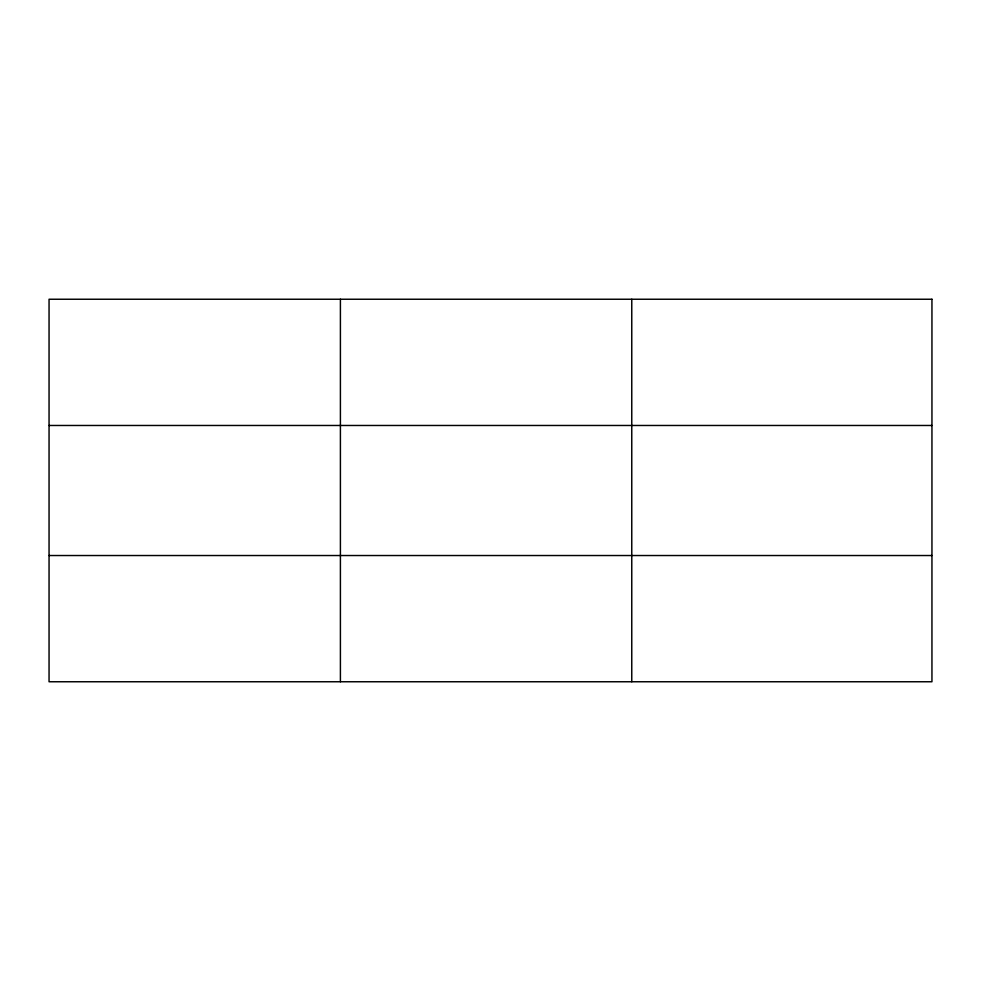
<?xml version="1.0" encoding="UTF-8"?>
<svg xmlns="http://www.w3.org/2000/svg" width="981" height="981" viewBox="0 0 981 981"><rect width="100%" height="100%" fill="white"/><g stroke="black" fill="none" stroke-linecap="round" stroke-linejoin="round"><path stroke-width="1.47" d="M340.407 299.242L340.407 681.758M631.764 299.242L631.764 681.758M49.05 425.472L931.95 425.472M49.05 555.528L931.95 555.528M931.95 299.242L931.95 681.758L49.05 681.758L49.05 299.242L931.95 299.242"/></g></svg>
